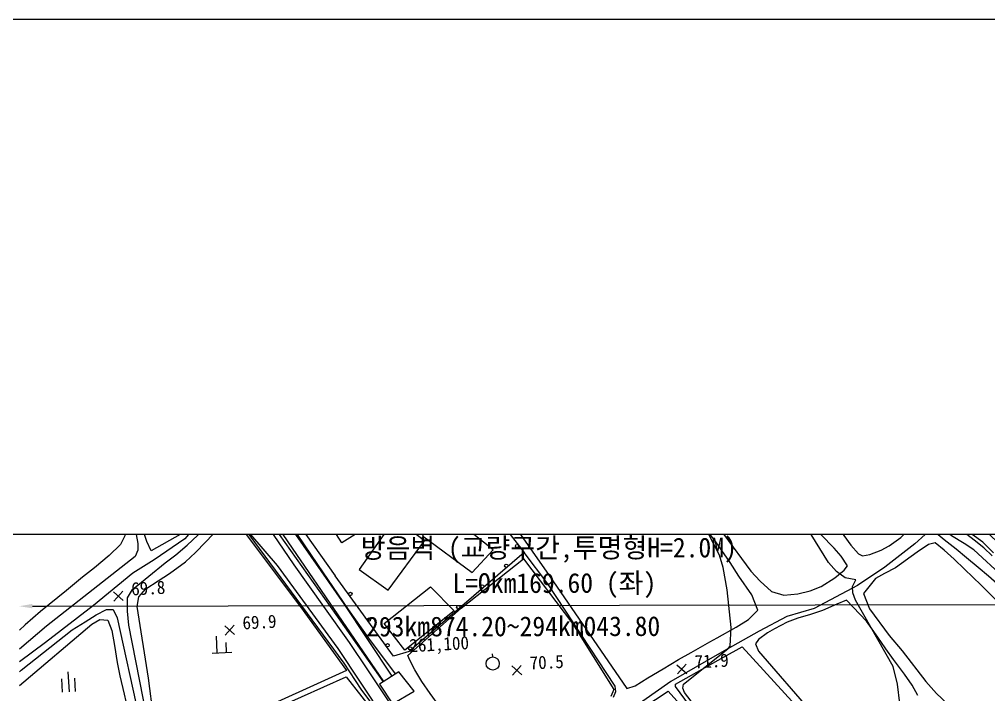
# Model space of a CAD drawing. Header units: millimetres. Extents: x 10470 to 11266, y 1103 to 1809.
# Drawn here: x 10836 to 10983, y 1516.7 to 1619.1 of the extents above; entities that cross this region are included whole.
import ezdxf
from ezdxf.xclip import XClip

# ---------------------------------------------------------------- set-up
doc = ezdxf.new("R2010")
doc.units = ezdxf.units.MM
doc.header["$LTSCALE"] = 10
doc.header["$MEASUREMENT"] = 0
doc.header["$XCLIPFRAME"] = 2
doc.layers.add('TX-PAPR', color=2, linetype='Continuous', plot=False)
doc.layers.add('TZ-BASE', color=253, linetype='Continuous')
doc.styles.add('HANA', font='GulimChe.ttf')

# ---------------------------------------------------------------- blocks, each defined once
blk = doc.blocks.new('JD-DHFDCHG54DXG3XF')
at = {"layer": 'TZ-BASE'}
for p, q in [((341.61, 95.65, 71.75), (360.32, 68.79, 71.75)), ((328.88, 73.76, 74.54), (322.32, 83.94, 74.54)), ((346.88, 84.79, 74.54), (328.88, 73.76, 74.54)), ((346.88, 84.79, 74.54), (356.54, 72.26, 74.54)), ((317.76, 80.87, 69.48), (329.2, 64.48, 69.48)), ((319.3, 80.83, 70.63), (327.89, 68.76, 70.63)), ((381.83, 81.71, 73.19), (390.92, 69.46, 73.19)), ((426.11, 73.85, 75), (415.08, 81.57, 75)), ((321.64, 70.4, 70.42), (315.51, 79.45, 70.42)), ((315.92, 79.85, 70), (328, 62.87, 70)), ((321.4, 72.96, 69.35), (316.37, 80.3, 69.35)), ((402.69, 70.76, 73), (396.5, 80.81, 73)), ((307.01, 78.07, 69.97), (304.4, 75, 69.97)), ((308.27, 77.96, 81.11), (305.07, 74.37, 81.11)), ((312.21, 78.31, 73.69), (319.08, 70.3, 73.69)), ((344.23, 78.69, 72.49), (341.14, 74.8, 72.49)), ((351.84, 72.7, 72.49), (344.23, 78.69, 72.49)), ((385.58, 73.91, 71.75), (382.5, 77.91, 71.75)), ((296.1, 76.53, 69.18), (295.97, 74.79, 69.18)), ((307.05, 74.91, 73.69), (308.7, 76.61, 73.69)), ((325.25, 70.46, 70), (320.96, 76.79, 70)), ((336.94, 77.4, 72.36), (331.53, 69.7, 72.36)), ((341.42, 74.05, 72.36), (336.94, 77.4, 72.36)), ((402.97, 77.54, 74.43), (405.01, 74.84, 74.43)), ((297.64, 75.22, 68.69), (297.95, 73.62, 68.69)), ((299.32, 73.94, 69.97), (298.59, 76.15, 69.97)), ((304.4, 75, 69.97), (299.98, 72.53, 69.97)), ((308.24, 73.85, 69.8), (309.7, 75.39, 69.8)), ((313.95, 75.61, 69.8), (322.62, 64.04, 69.8)), ((329.23, 55.5, 70), (314.81, 75.04, 70)), ((386.17, 71.89, 72), (384.08, 75.86, 72)), ((403.55, 72.92, 73.19), (401.26, 75.29, 73.19)), ((413.63, 74.54, 74.43), (414.48, 75.34, 74.43)), ((417.48, 75.14, 70.99), (415.79, 73.6, 70.99)), ((418.56, 75.64, 72.47), (420.21, 74.27, 72.47)), ((421.33, 74.82, 78.99), (419.67, 76.08, 78.99)), ((424.76, 74.15, 74.01), (423.44, 75.18, 74.01)), ((428.42, 73.76, 76), (426.59, 75.48, 76)), ((295.34, 73.51, 69.18), (293.59, 71.8, 69.18)), ((295.97, 74.79, 69.18), (295.34, 73.51, 69.18)), ((297.95, 73.62, 68.69), (297.94, 72.62, 68.69)), ((299.98, 72.53, 69.97), (299.32, 73.94, 69.97)), ((305.07, 74.37, 81.11), (300.44, 71.15, 81.11)), ((305.44, 73.41, 73.69), (307.05, 74.91, 73.69)), ((306.72, 72.27, 69.8), (308.24, 73.85, 69.8)), ((335.91, 66.57, 72.36), (341.42, 74.05, 72.36)), ((341.14, 74.8, 72.49), (348.65, 69.25, 72.49)), ((387.78, 70.74, 71.75), (385.58, 73.91, 71.75)), ((405.01, 74.84, 74.43), (406.09, 73.4, 74.43)), ((415.79, 73.6, 70.99), (411.25, 70.08, 70.99)), ((411.87, 73.28, 74.43), (413.63, 74.54, 74.43)), ((418.86, 73.72, 75.29), (417.83, 73.48, 75.29)), ((420.2, 72.65, 75.29), (418.86, 73.72, 75.29)), ((420.21, 74.27, 72.47), (422.04, 72.81, 72.47)), ((423.25, 73.66, 78.99), (421.33, 74.82, 78.99)), ((424.72, 72.66, 78.99), (423.25, 73.66, 78.99)), ((426.23, 72.99, 74.01), (424.76, 74.15, 74.01)), ((427.68, 72.23, 75), (426.11, 73.85, 75)), ((297.94, 72.62, 68.69), (297.55, 71.67, 68.69)), ((303.71, 71.92, 73.69), (305.44, 73.41, 73.69)), ((305.17, 70.88, 69.8), (306.72, 72.27, 69.8)), ((335.26, 52.73, 69.35), (321.4, 72.96, 69.35)), ((356.54, 72.26, 74.54), (339.12, 57.29, 74.54)), ((348.65, 69.25, 72.49), (351.84, 72.7, 72.49)), ((360.12, 67.54, 71), (356.54, 72.26, 71)), ((404.6, 71.74, 73.19), (403.55, 72.92, 73.19)), ((406.09, 73.4, 74.43), (407.22, 72.07, 74.43)), ((407.22, 72.07, 74.43), (407.85, 71.78, 74.43)), ((408.94, 71.98, 74.43), (410.66, 72.64, 74.43)), ((410.66, 72.64, 74.43), (411.87, 73.28, 74.43)), ((416.14, 72.34, 75.29), (412.83, 69.97, 75.29)), ((417.83, 73.48, 75.29), (416.14, 72.34, 75.29)), ((421.75, 71.26, 75.29), (420.2, 72.65, 75.29)), ((422.04, 72.81, 72.47), (423.59, 71.53, 72.47)), ((429.24, 68.52, 78.99), (424.72, 72.66, 78.99)), ((427.5, 71.79, 74.01), (426.23, 72.99, 74.01)), ((297.55, 71.67, 68.69), (284.09, 61.12, 68.69)), ((293.59, 71.8, 69.18), (291.39, 69.93, 69.18)), ((297.16, 66.66, 73.69), (302.11, 70.7, 73.69)), ((300.44, 71.15, 81.11), (297.22, 69.16, 81.11)), ((302.11, 70.7, 73.69), (303.71, 71.92, 73.69)), ((302.75, 69.1, 69.8), (305.17, 70.88, 69.8)), ((346.97, 63.84, 70.26), (356.42, 71.33, 70.26)), ((356.42, 71.33, 70.26), (363.87, 61.5, 70.26)), ((386.73, 69.98, 72), (386.17, 71.89, 72)), ((389.11, 68.69, 71.75), (387.78, 70.74, 71.75)), ((403.9, 69.38, 73), (402.69, 70.76, 73)), ((405.56, 70.25, 73.19), (404.6, 71.74, 73.19)), ((407.85, 71.78, 74.43), (408.94, 71.98, 74.43)), ((423.29, 69.76, 75.29), (421.75, 71.26, 75.29)), ((423.59, 71.53, 72.47), (425.37, 70.07, 72.47)), ((291.39, 69.93, 69.18), (289.59, 68.56, 69.18)), ((297.22, 69.16, 81.11), (291.22, 64.26, 81.11)), ((301.04, 67.99, 69.8), (302.75, 69.1, 69.8)), ((319.08, 70.3, 73.69), (328.3, 57.75, 73.69)), ((326.17, 64.1, 70.42), (321.64, 70.4, 70.42)), ((329.92, 63.66, 70), (325.25, 70.46, 70)), ((331.53, 69.7, 72.36), (335.91, 66.57, 72.36)), ((387.32, 66.6, 72), (386.73, 69.98, 72)), ((390.92, 69.46, 73.19), (392.34, 67.93, 73.19)), ((403.65, 68.45, 73.19), (405.07, 69.6, 73.19)), ((405.19, 68.46, 73), (403.9, 69.38, 73)), ((405.07, 69.6, 73.19), (405.56, 70.25, 73.19)), ((411.25, 70.08, 70.99), (407.09, 67.29, 70.99)), ((411.19, 69.1, 75.29), (409.81, 68.36, 75.29)), ((412.83, 69.97, 75.29), (411.19, 69.1, 75.29)), ((425.84, 67.33, 75.29), (423.29, 69.76, 75.29)), ((425.37, 70.07, 72.47), (426.94, 68.72, 72.47)), ((289.59, 68.56, 69.18), (287.15, 66.52, 69.18)), ((299.19, 66.77, 69.8), (301.04, 67.99, 69.8)), ((336.72, 56.55, 74.54), (327.89, 68.76, 74.54)), ((360.32, 68.79, 71.75), (372.13, 51.65, 71.75)), ((391.07, 65.84, 71.75), (389.11, 68.69, 71.75)), ((392.34, 67.93, 73.19), (394.05, 66.39, 73.19)), ((401.59, 67.14, 73.19), (403.65, 68.45, 73.19)), ((406.82, 68.14, 73), (405.19, 68.46, 73)), ((406.32, 67.11, 73), (406.82, 68.14, 73)), ((409.81, 68.36, 75.29), (408, 66.05, 75.29)), ((426.94, 68.72, 72.47), (429.08, 66.87, 72.47)), ((287.15, 66.52, 69.18), (283.19, 63.31, 69.18)), ((294.26, 66.33, 69.78), (295.74, 64.99, 69.78)), ((294.33, 64.91, 69.78), (295.67, 66.4, 69.78)), ((296.4, 65.43, 73.69), (297.16, 66.66, 73.69)), ((298.09, 65.56, 69.8), (299.19, 66.77, 69.8)), ((335.31, 61.54, 72.62), (342.32, 67.07, 72.62)), ((342.32, 67.07, 72.62), (345.93, 63.46, 72.62)), ((370.32, 52.03, 71), (360.12, 67.54, 71)), ((387.91, 60.89, 72), (387.32, 66.6, 72)), ((394.05, 66.39, 73.19), (395.9, 65.8, 73.19)), ((398.01, 65.99, 73.19), (399.91, 66.46, 73.19)), ((399.91, 66.46, 73.19), (401.59, 67.14, 73.19)), ((407.09, 67.29, 70.99), (400.53, 63.79, 70.99)), ((406.39, 66.15, 73), (406.32, 67.11, 73)), ((406.78, 65.06, 73), (406.39, 66.15, 73)), ((428.16, 65, 75.29), (425.84, 67.33, 75.29)), ((296.39, 63.4, 73.69), (296.4, 65.43, 73.69)), ((297.85, 64.08, 69.8), (298.09, 65.56, 69.8)), ((391.97, 63.52, 71.75), (391.07, 65.84, 71.75)), ((395.9, 65.8, 73.19), (398.01, 65.99, 73.19)), ((405.43, 65.03, 73.17), (403.96, 64.44, 73.17)), ((408.43, 61.88, 73.17), (405.43, 65.03, 73.17)), ((412.48, 54.98, 73), (406.78, 65.06, 73)), ((408, 66.05, 75.29), (408.91, 63.73, 75.29)), ((283.19, 63.31, 69.18), (280.88, 61.31, 69.18)), ((291.22, 64.26, 81.11), (283.93, 58.61, 81.11)), ((291.62, 62.81, 81.11), (293.22, 63.66, 81.11)), ((293.22, 63.66, 81.11), (294.24, 63.63, 81.11)), ((294.24, 63.63, 81.11), (294.81, 62.38, 81.11)), ((296.6, 61.24, 73.69), (296.39, 63.4, 73.69)), ((299.57, 53.24, 69.8), (297.85, 64.08, 69.8)), ((322.62, 64.04, 69.8), (329.62, 54.37, 69.8)), ((330.06, 58.63, 70.42), (326.17, 64.1, 70.42)), ((329.2, 64.48, 69.48), (336.45, 53.51, 69.48)), ((333, 59.31, 70), (329.92, 63.66, 70)), ((345.93, 63.46, 72.62), (338.42, 57.47, 72.62)), ((338.89, 56.65, 70.26), (346.97, 63.84, 70.26)), ((390.57, 62.1, 71.75), (391.97, 63.52, 71.75)), ((400.53, 63.79, 70.99), (396.37, 62.56, 70.99)), ((401.76, 63.49, 73.17), (399.95, 62.87, 73.17)), ((403.96, 64.44, 73.17), (401.76, 63.49, 73.17)), ((408.91, 63.73, 75.29), (411.88, 59.7, 75.29)), ((288.01, 60.54, 81.11), (289.97, 61.76, 81.11)), ((289.97, 61.76, 81.11), (291.62, 62.81, 81.11)), ((290.96, 61.41, 69.65), (292.19, 62.13, 69.65)), ((292.19, 62.13, 69.65), (293.41, 62.02, 69.65)), ((293.41, 62.02, 69.65), (294, 60.47, 69.65)), ((294.81, 62.38, 81.11), (298.1, 47.43, 81.11)), ((328, 62.87, 70), (335.18, 52.68, 70)), ((388.68, 60.96, 71.75), (390.57, 62.1, 71.75)), ((396.37, 62.56, 70.99), (392.16, 60.35, 70.99)), ((398.01, 62.33, 73.17), (396.4, 61.72, 73.17)), ((399.95, 62.87, 73.17), (398.01, 62.33, 73.17)), ((410.15, 59.46, 73.17), (408.43, 61.88, 73.17)), ((280, 52.14, 69.65), (290.96, 61.41, 69.65)), ((280.88, 61.31, 69.18), (280, 60.48, 69.18)), ((284.09, 61.12, 68.69), (280, 57.63, 68.69)), ((280.28, 54.44, 81.11), (288.01, 60.54, 81.11)), ((294, 60.47, 69.65), (294.4, 58.18, 69.65)), ((299.5, 46.52, 73.69), (296.6, 61.24, 73.69)), ((311.13, 61.17, 69.85), (312.61, 59.83, 69.85)), ((311.2, 59.76, 69.85), (312.54, 61.25, 69.85)), ((338.42, 57.47, 72.62), (335.31, 61.54, 72.62)), ((363.87, 61.5, 70.26), (370.15, 51.52, 70.26)), ((385.8, 59.32, 71.75), (388.68, 60.96, 71.75)), ((392.16, 60.35, 70.99), (386.49, 57.16, 70.99)), ((387.78, 58.08, 72), (387.91, 60.89, 72)), ((394.48, 60.71, 73.17), (393.46, 60.1, 73.17)), ((396.4, 61.72, 73.17), (394.48, 60.71, 73.17)), ((310.01, 57.08, 70.09), (309.88, 59.58, 70.09)), ((337.05, 53.9, 70), (333, 59.31, 70)), ((384.67, 58.73, 71.75), (385.8, 59.32, 71.75)), ((392.07, 59.1, 73.17), (391.64, 58.41, 73.17)), ((393.46, 60.1, 73.17), (392.07, 59.1, 73.17)), ((411.37, 57.66, 73.17), (410.15, 59.46, 73.17)), ((411.88, 59.7, 75.29), (413.83, 57.39, 75.29)), ((283.93, 58.61, 81.11), (280, 55.72, 81.11)), ((294.4, 58.18, 69.65), (294.81, 55.62, 69.65)), ((311.41, 57.15, 70.09), (311.33, 58.65, 70.09)), ((328.3, 57.75, 73.69), (335.31, 47.14, 73.69)), ((332.81, 54.51, 70.42), (330.06, 58.63, 70.42)), ((380.71, 52.32, 72), (387.42, 57.67, 72)), ((381.87, 57.14, 71.75), (384.67, 58.73, 71.75)), ((386.75, 56.41, 72.25), (389.58, 57.98, 72.25)), ((387.42, 57.67, 72), (387.78, 58.08, 72)), ((389.58, 57.98, 72.25), (402.34, 44.1, 72.25)), ((391.64, 58.41, 73.17), (392.06, 57.32, 73.17)), ((392.06, 57.32, 73.17), (400.3, 47.84, 73.17)), ((412.52, 56.07, 73.17), (411.37, 57.66, 73.17)), ((413.83, 57.39, 75.29), (417.44, 52.73, 75.29)), ((309.21, 57.04, 70.09), (312.21, 57.19, 70.09)), ((339.12, 57.29, 74.54), (336.72, 56.55, 74.54)), ((339.21, 55.95, 70.26), (338.89, 56.65, 70.26)), ((339.94, 54.48, 70.26), (339.21, 55.95, 70.26)), ((351.69, 56.93, 70.43), (351.72, 56.44, 70.43)), ((377.6, 54.65, 71.75), (379.93, 56.04, 71.75)), ((386.49, 57.16, 70.99), (378.8, 52.71, 70.99)), ((379.5, 52.32, 72.25), (386.75, 56.41, 72.25)), ((379.93, 56.04, 71.75), (381.87, 57.14, 71.75)), ((414.22, 53.85, 73.17), (412.52, 56.07, 73.17)), ((280, 54.19, 81.11), (280.28, 54.44, 81.11)), ((294.81, 55.62, 69.65), (295.24, 53.57, 69.65)), ((331.82, 51.58, 70), (329.23, 55.5, 70)), ((336.18, 49.51, 70.42), (332.81, 54.51, 70.42)), ((341.03, 52.74, 70.26), (339.94, 54.48, 70.26)), ((354.68, 55.08, 70.45), (356.16, 53.74, 70.45)), ((354.75, 53.67, 70.45), (356.09, 55.16, 70.45)), ((375.3, 53.29, 71.75), (377.6, 54.65, 71.75)), ((379.7, 55.27, 71.88), (381.18, 53.93, 71.88)), ((379.77, 53.86, 71.88), (381.11, 55.35, 71.88)), ((413.16, 52.3, 73), (412.48, 54.98, 73)), ((286.52, 51.12, 69.53), (286.42, 53.12, 69.53)), ((287.36, 54.17, 69.53), (287.52, 51.17, 69.53)), ((288.52, 51.22, 69.53), (288.41, 53.22, 69.53)), ((295.24, 53.57, 69.65), (295.9, 50.82, 69.65)), ((301.05, 41.5, 69.8), (299.57, 53.24, 69.8)), ((329.62, 54.37, 69.8), (301.05, 41.5, 69.8)), ((301.44, 40.94, 69.97), (329.55, 53.41, 69.97)), ((329.55, 53.41, 69.97), (335.41, 45.97, 69.97)), ((337.53, 54.21, 71.46), (334.61, 52.31, 71.46)), ((339.86, 51.24, 71.46), (337.53, 54.21, 71.46)), ((373.39, 52.08, 71.75), (375.3, 53.29, 71.75)), ((415.35, 52.19, 73.17), (414.22, 53.85, 73.17)), ((336.62, 45.18, 70), (331.82, 51.58, 70)), ((334.61, 52.31, 71.46), (336.55, 49.32, 71.46)), ((342.29, 50.91, 70.26), (341.03, 52.74, 70.26)), ((370.15, 51.52, 70.26), (369.69, 50.43, 70.26)), ((370.44, 51.2, 71), (370.32, 52.03, 71)), ((372.13, 51.65, 71.75), (373.39, 52.08, 71.75)), ((378.8, 52.71, 70.99), (372.68, 48.42, 70.99)), ((379.49, 51.95, 72.25), (379.5, 52.32, 72.25)), ((382.32, 48.1, 72.25), (379.49, 51.95, 72.25)), ((380.58, 51.73, 72), (380.71, 52.32, 72)), ((380.83, 51.04, 72), (380.58, 51.73, 72)), ((413.51, 49.38, 73), (413.16, 52.3, 73)), ((416.23, 50.62, 73.17), (415.35, 52.19, 73.17)), ((417.44, 52.73, 75.29), (419.07, 50.89, 75.29)), ((295.9, 50.82, 69.65), (296.39, 48.58, 69.65)), ((336.55, 49.32, 71.46), (339.86, 51.24, 71.46)), ((343.75, 48.86, 70.26), (342.29, 50.91, 70.26)), ((369.54, 45.46, 71.61), (378.36, 51.26, 71.61)), ((370.06, 50.37, 71), (370.44, 51.2, 71)), ((378.36, 51.26, 71.61), (403.52, 23.37, 71.61)), ((381.86, 49.76, 72), (380.83, 51.04, 72)), ((419.07, 50.89, 75.29), (421.57, 48.52, 75.29))]:
    blk.add_line(p, q, dxfattribs=at)
at = {"layer": 'TZ-BASE', "linetype": 'ByBlock'}
for q in [(441.68, 64.41), (283.97, 64.15)]:
    blk.add_line((281.97, 64.14), q, dxfattribs=at)
at = {"layer": 'TZ-BASE'}
for centre, radius in [((355.46, 73.25, 74.54), 0.25), ((353.83, 70.26, 74.54), 0.25), ((330.19, 66, 74.54), 0.25), ((350.19, 67.13, 74.54), 0.25), ((346.55, 64, 74.54), 0.25), ((333.01, 62.11, 74.54), 0.25), ((342.91, 60.88, 74.54), 0.25), ((335.82, 58.22, 74.54), 0.25), ((339.27, 57.75, 74.54), 0.25), ((351.77, 55.44, 70.43), 1)]:
    blk.add_circle(centre, radius, dxfattribs=at)
at = {"layer": 'TZ-BASE', "linetype": 'ByBlock'}
blk.add_solid([(281.97, 64.48), (281.97, 63.81), (279.97, 64.14)], dxfattribs=at)
blk.add_solid([(281.97, 64.48), (281.97, 63.81), (279.97, 64.14)], dxfattribs=at)
at = {"layer": 'TZ-BASE', "style": 'HANA'}
for s, height, rotation, p in [('방음벽 (교량구간,투명형H=2.0M) ', 3, 0.0946, (331.75, 71.45)), ('L=Okm169.60 (좌)', 3, 0.0946, (345.66, 66.13)), ('69.8', 2, 2.9893, (297, 65.76, 69.78)), ('69.9', 2, 2.9893, (313.87, 60.61, 69.85)), ('293km874.20~294km043.80', 3, 0.0946, (332.58, 59.55)), ('261,100', 2, 2.9893, (339.18, 57.16)), ('70.5', 2, 2.9893, (357.42, 54.52, 70.45)), ('71.9', 2, 2.9893, (382.44, 54.71, 71.88))]:
    blk.add_text(s, height=height, rotation=rotation, dxfattribs=at).set_placement(p)

msp = doc.modelspace()

# ---------------------------------------------------------------- linework, layer by layer
at = {"layer": 'TX-PAPR'}
msp.add_lwpolyline([(10469.89, 1103.05), (11265.89, 1103.05), (11265.89, 1619.05), (10469.89, 1619.05)], close=True, dxfattribs=at)
at = {"layer": 'TX-PAPR', "elevation": 67.65, "flags": 128}
msp.add_lwpolyline([(10556.02, 1390.95), (11256.02, 1390.95), (11256.02, 1540.95), (10556.02, 1540.95), (10556.02, 1390.95)], dxfattribs=at)

# ---------------------------------------------------------------- block references
at = {"layer": 'TZ-BASE'}
ref = msp.add_blockref('JD-DHFDCHG54DXG3XF', (10556.02, 1465.95, 67.65), dxfattribs=at)
XClip(ref).set_block_clipping_path([(-0.0000000003, -74.9999999998), (700.0000000003, 75.0000000023)])

doc.saveas('drawing.dxf')
